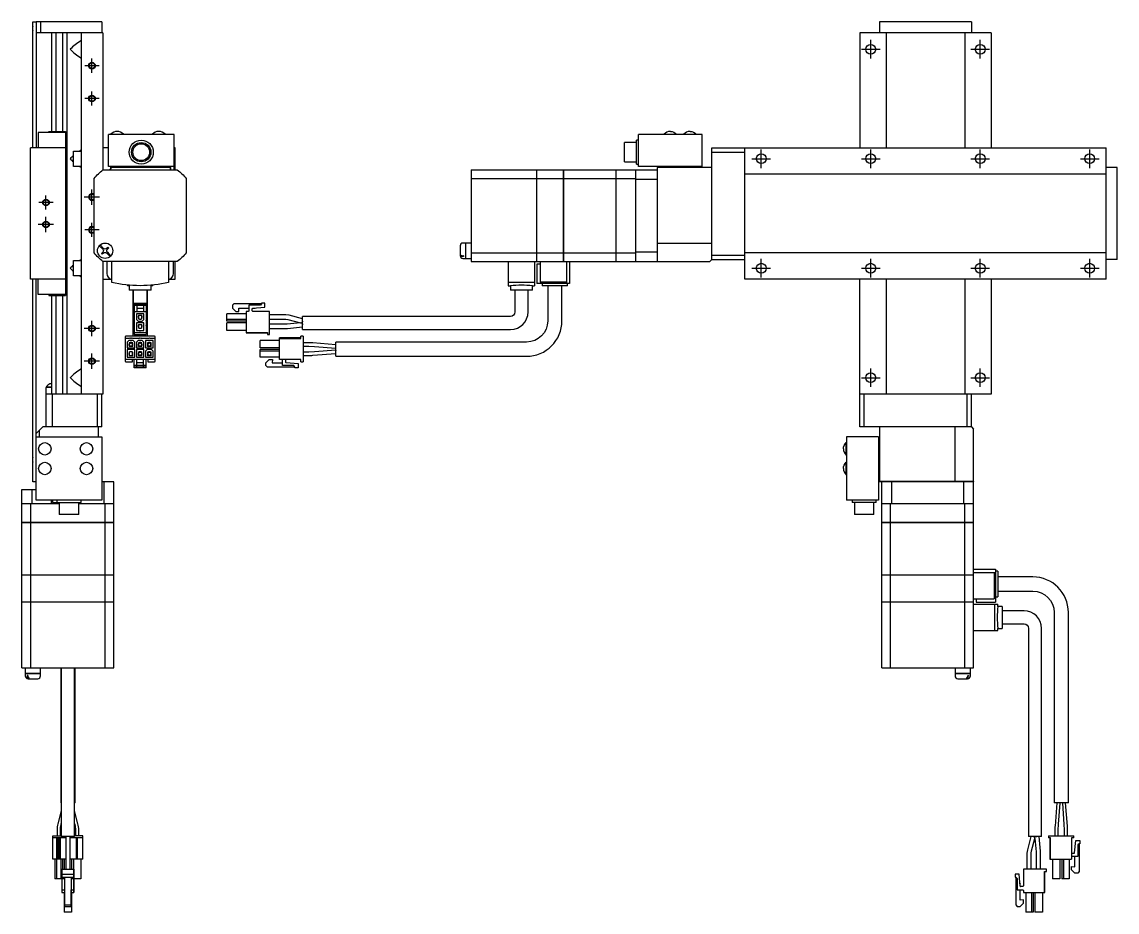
# Model space of a CAD drawing. Extents: x 0 to 1016, y -8 to 595.
# Drawn here: x 515 to 1016, y 100 to 507 of the extents above; entities that cross this region are included whole.
import ezdxf

# ---------------------------------------------------------------- set-up
doc = ezdxf.new("R2010")
doc.units = 0
doc.header["$LTSCALE"] = 0.5
doc.linetypes.add('CENTER', pattern=[50.8, 31.75, -6.35, 6.35, -6.35])
for name, color, linetype in [('MSM_CENTER', 1, 'CENTER'), ('MSM_CONTINUOUS', 7, 'CONTINUOUS'), ('MSM_NARROW', 5, 'CONTINUOUS')]:
    doc.layers.add(name, color=color, linetype=linetype)

msp = doc.modelspace()

# ---------------------------------------------------------------- linework, layer by layer
at = {"layer": 'MSM_CENTER'}
for p, q in [((903.05, 490.14), (903.05, 498.64)), ((953.05, 490.14), (953.05, 498.64)), ((898.8, 494.39), (907.3, 494.39)), ((948.8, 494.39), (957.3, 494.39)), ((550.65, 486.89), (544.19, 486.89)), ((547.42, 483.66), (547.42, 490.12)), ((550.65, 471.89), (544.19, 471.89)), ((547.42, 468.66), (547.42, 475.12)), ((853.05, 440.14), (853.05, 448.64)), ((903.05, 440.14), (903.05, 448.64)), ((953.05, 440.14), (953.05, 448.64)), ((1003.05, 440.14), (1003.05, 448.64)), ((848.8, 444.39), (857.3, 444.39)), ((898.8, 444.39), (907.3, 444.39)), ((948.8, 444.39), (957.3, 444.39)), ((998.8, 444.39), (1007.3, 444.39)), ((547.42, 423.39), (547.42, 430.39)), ((526.42, 421.16), (526.42, 427.62)), ((550.92, 426.89), (543.92, 426.89)), ((529.65, 424.39), (523.19, 424.39)), ((526.42, 410.89), (526.42, 417.89)), ((547.42, 408.66), (547.42, 415.12)), ((529.92, 414.39), (522.92, 414.39)), ((550.65, 411.89), (544.19, 411.89)), ((853.05, 390.14), (853.05, 398.64)), ((903.05, 390.14), (903.05, 398.64)), ((953.05, 390.14), (953.05, 398.64)), ((1003.05, 390.14), (1003.05, 398.64)), ((848.8, 394.39), (857.3, 394.39)), ((898.8, 394.39), (907.3, 394.39)), ((948.8, 394.39), (957.3, 394.39)), ((998.8, 394.39), (1007.3, 394.39)), ((547.42, 363.39), (547.42, 370.39)), ((550.92, 366.89), (543.92, 366.89)), ((547.42, 348.39), (547.42, 355.39)), ((550.92, 351.89), (543.92, 351.89)), ((903.05, 340.14), (903.05, 348.64)), ((953.05, 340.14), (953.05, 348.64)), ((898.8, 344.39), (907.3, 344.39)), ((948.8, 344.39), (957.3, 344.39))]:
    msp.add_line(p, q, dxfattribs=at)
at = {"layer": 'MSM_CONTINUOUS'}
for p, q in [((520.42, 449.39), (520.42, 506.89)), ((520.42, 506.89), (521.82, 506.89)), ((521.82, 506.89), (521.92, 506.79)), ((551.92, 506.89), (521.92, 506.89)), ((521.92, 506.89), (521.92, 449.39)), ((523.92, 506.89), (523.92, 501.89)), ((551.92, 506.89), (551.92, 501.89)), ((907.05, 506.89), (907.05, 501.89)), ((949.05, 506.89), (907.05, 506.89)), ((949.05, 506.89), (949.05, 501.89)), ((552.42, 501.89), (521.92, 501.89)), ((528.92, 501.89), (528.92, 456.89)), ((530.88, 501.89), (530.88, 456.89)), ((533.96, 501.89), (533.96, 456.89)), ((535.92, 501.89), (535.92, 336.89)), ((542.42, 501.89), (542.42, 336.89)), ((552.42, 501.89), (552.42, 439.37)), ((958.05, 501.89), (898.05, 501.89)), ((898.05, 501.89), (898.05, 449.39)), ((910.05, 501.89), (910.05, 449.39)), ((946.05, 501.89), (946.05, 449.39)), ((958.05, 501.89), (958.05, 449.39)), ((542.42, 498.13), (542.29, 498.29)), ((542.42, 490.65), (542.29, 490.49)), ((535.32, 456.39), (522.92, 456.39)), ((522.92, 456.39), (522.92, 449.39)), ((527.72, 456.89), (535.32, 456.89)), ((527.72, 456.39), (527.72, 456.89)), ((531.4, 456.39), (531.4, 456.89)), ((533.45, 456.39), (533.45, 456.89)), ((535.32, 456.89), (535.32, 449.39)), ((554.92, 440.89), (554.92, 455.39)), ((584.92, 455.39), (554.92, 455.39)), ((556.07, 455.55), (561.77, 455.55)), ((556.07, 455.55), (556.07, 455.39)), ((561.77, 455.39), (561.77, 455.55)), ((575.07, 455.55), (580.77, 455.55)), ((575.07, 455.55), (575.07, 455.39)), ((580.77, 455.39), (580.77, 455.55)), ((584.92, 439.39), (584.92, 455.39)), ((797.05, 440.89), (797.05, 455.39)), ((826.05, 455.39), (797.05, 455.39)), ((808.7, 455.55), (814.4, 455.55)), ((808.7, 455.55), (808.7, 455.39)), ((814.4, 455.39), (814.4, 455.55)), ((817.7, 455.55), (823.4, 455.55)), ((817.7, 455.55), (817.7, 455.39)), ((823.4, 455.39), (823.4, 455.55)), ((826.05, 440.89), (826.05, 455.39)), ((790.55, 442.97), (790.55, 451.82)), ((796.05, 451.82), (790.55, 451.82)), ((796.05, 441.89), (796.05, 452.89)), ((797.05, 452.89), (796.05, 452.89)), ((519.42, 389.39), (519.42, 449.39)), ((535.42, 449.39), (519.42, 449.39)), ((535.42, 389.39), (535.42, 449.39)), ((538.92, 440.89), (538.92, 447.89)), ((538.92, 447.89), (542.42, 447.89)), ((542.42, 448.13), (542.29, 448.29)), ((554.92, 449.39), (552.42, 449.39)), ((585.42, 449.39), (584.92, 449.39)), ((585.42, 439.39), (585.42, 449.39)), ((830.55, 398.39), (830.55, 449.39)), ((830.55, 449.39), (1010.55, 449.39)), ((830.55, 447.39), (845.55, 447.39)), ((845.55, 389.39), (845.55, 449.39)), ((1010.55, 389.39), (1010.55, 449.39)), ((542.42, 440.89), (538.92, 440.89)), ((542.42, 440.65), (542.29, 440.49)), ((584.92, 440.89), (554.92, 440.89)), ((556.42, 440.39), (555.42, 439.39)), ((555.92, 440.89), (555.92, 439.39)), ((556.42, 440.89), (556.42, 440.39)), ((583.42, 440.39), (556.42, 440.39)), ((558.92, 440.89), (558.92, 440.39)), ((561.42, 440.89), (561.42, 440.39)), ((575.42, 440.89), (575.42, 440.39)), ((577.92, 440.89), (577.92, 440.39)), ((580.42, 440.89), (580.42, 440.39)), ((583.32, 439.39), (583.32, 440.39)), ((583.42, 439.39), (583.42, 440.39)), ((790.55, 442.97), (796.05, 442.97)), ((796.05, 441.89), (797.05, 441.89)), ((826.05, 440.89), (797.05, 440.89)), ((830.55, 440.39), (805.55, 440.39)), ((805.55, 440.39), (805.55, 397.39)), ((805.65, 405.89), (805.65, 440.39)), ((808.66, 440.89), (808.66, 440.39)), ((810.11, 440.89), (810.11, 440.39)), ((812.99, 440.89), (812.99, 440.39)), ((814.44, 440.89), (814.44, 440.39)), ((817.66, 440.89), (817.66, 440.39)), ((819.11, 440.89), (819.11, 440.39)), ((821.99, 440.89), (821.99, 440.39)), ((823.44, 440.89), (823.44, 440.39)), ((1015.55, 440.39), (1010.55, 440.39)), ((1015.55, 398.39), (1015.55, 440.39)), ((548.42, 401.42), (548.42, 435.36)), ((552.45, 439.39), (586.39, 439.39)), ((590.42, 435.36), (590.42, 401.42)), ((720.55, 439.39), (750.5, 439.39)), ((720.55, 439.39), (720.55, 397.39)), ((720.55, 435.36), (750.5, 435.36)), ((750.5, 397.39), (750.5, 439.39)), ((750.5, 439.34), (750.55, 439.34)), ((750.55, 439.39), (762.8, 439.39)), ((750.55, 397.39), (750.55, 439.39)), ((750.55, 435.36), (762.8, 435.36)), ((762.8, 397.39), (762.8, 439.39)), ((762.8, 439.34), (762.85, 439.34)), ((762.85, 439.39), (786.8, 439.39)), ((762.85, 397.39), (762.85, 439.39)), ((762.85, 435.36), (786.8, 435.36)), ((786.8, 397.39), (786.8, 439.39)), ((786.8, 439.34), (786.85, 439.34)), ((786.85, 439.39), (805.55, 439.39)), ((786.85, 397.39), (786.85, 439.39)), ((786.85, 435.36), (795.55, 435.36)), ((795.55, 439.39), (795.55, 397.39)), ((1010.55, 437.39), (845.55, 437.39)), ((750.5, 435.1), (750.55, 435.1)), ((762.8, 435.1), (762.85, 435.1)), ((786.8, 435.1), (786.85, 435.1)), ((805.55, 434.89), (795.55, 434.89)), ((718, 405.89), (716.85, 405.89)), ((718, 405.89), (718, 398.89)), ((718.05, 405.84), (718, 405.84)), ((718.05, 405.89), (718.05, 398.89)), ((720.55, 405.89), (718.05, 405.89)), ((805.55, 405.92), (805.64, 405.88)), ((805.64, 405.88), (805.65, 405.89)), ((805.64, 397.4), (805.64, 405.88)), ((805.65, 405.89), (830.55, 405.89)), ((552.36, 403.1), (550.77, 404.68)), ((551.13, 405.04), (552.71, 403.45)), ((551.76, 401.08), (552.36, 401.68)), ((552.11, 400.73), (551.76, 401.08)), ((552.71, 401.33), (552.11, 400.73)), ((554.13, 403.45), (554.73, 404.05)), ((554.79, 400.67), (554.13, 401.33)), ((555.08, 403.7), (554.48, 403.1)), ((554.48, 401.68), (555.14, 401.02)), ((554.73, 404.05), (555.08, 403.7)), ((555.71, 399.75), (554.79, 400.67)), ((555.14, 401.02), (556.07, 400.1)), ((715.55, 404.59), (715.55, 400.19)), ((720.55, 401.42), (750.5, 401.42)), ((750.5, 401.68), (750.55, 401.68)), ((750.55, 401.42), (762.8, 401.42)), ((762.8, 401.68), (762.85, 401.68)), ((762.85, 401.42), (786.8, 401.42)), ((786.8, 401.68), (786.85, 401.68)), ((786.85, 401.42), (795.55, 401.42)), ((795.55, 401.89), (805.55, 401.89)), ((830.55, 400.39), (845.55, 400.39)), ((1010.55, 401.39), (845.55, 401.39)), ((538.92, 390.89), (538.92, 397.89)), ((538.92, 397.89), (542.42, 397.89)), ((542.42, 398.13), (542.29, 398.29)), ((552.42, 397.41), (552.42, 336.89)), ((586.39, 397.39), (552.45, 397.39)), ((554.42, 391.97), (554.42, 397.39)), ((556.42, 387.82), (556.42, 397.39)), ((582.42, 397.39), (582.42, 387.82)), ((584.42, 397.39), (584.42, 391.97)), ((585.42, 389.39), (585.42, 397.39)), ((717.05, 400.1), (716.85, 400.1)), ((717.05, 399.75), (716.85, 399.75)), ((716.85, 398.89), (718, 398.89)), ((717.05, 400.1), (717.05, 399.75)), ((718, 398.94), (718.05, 398.94)), ((718.05, 398.89), (720.55, 398.89)), ((720.55, 397.39), (750.5, 397.39)), ((737.55, 397.39), (737.55, 386.4)), ((749.55, 397.39), (749.55, 386.4)), ((750.5, 397.44), (750.55, 397.44)), ((750.55, 397.39), (786.8, 397.39)), ((752.05, 396.19), (750.55, 396.19)), ((750.55, 396.19), (750.55, 387.39)), ((752.05, 397.39), (752.05, 387.99)), ((762.8, 397.44), (762.85, 397.44)), ((764.05, 397.39), (764.05, 387.39)), ((765.55, 397.39), (765.55, 387.39)), ((786.8, 397.44), (786.85, 397.44)), ((786.85, 397.39), (805.55, 397.39)), ((805.64, 397.4), (805.55, 397.49)), ((805.65, 397.39), (805.64, 397.4)), ((805.65, 397.39), (829.55, 397.39)), ((830.55, 398.39), (829.55, 397.39)), ((830.55, 398.39), (845.55, 398.39)), ((1015.55, 398.39), (1010.55, 398.39)), ((542.42, 390.89), (538.92, 390.89)), ((542.42, 390.65), (542.29, 390.49)), ((535.42, 389.39), (519.42, 389.39)), ((520.42, 296.89), (520.42, 389.39)), ((521.92, 288.39), (521.92, 389.39)), ((522.92, 382.39), (522.92, 389.39)), ((535.32, 389.39), (535.32, 381.89)), ((552.42, 389.39), (555.89, 389.39)), ((563.6, 386.68), (563.6, 386.39)), ((564.42, 386.39), (563.6, 386.39)), ((564.42, 386.6), (564.42, 384.39)), ((574.42, 384.39), (574.42, 386.6)), ((575.24, 386.39), (574.42, 386.39)), ((575.24, 386.39), (575.24, 386.68)), ((582.95, 389.39), (585.42, 389.39)), ((749.55, 387.82), (737.55, 387.82)), ((737.55, 386.4), (738.55, 386.4)), ((738.55, 386.4), (738.55, 384.39)), ((748.55, 386.4), (749.55, 386.4)), ((748.55, 384.39), (748.55, 386.4)), ((765.55, 387.39), (750.55, 387.39)), ((764.05, 387.99), (752.05, 387.99)), ((752.98, 387.39), (752.98, 386.39)), ((764.62, 386.39), (752.98, 386.39)), ((755.55, 386.39), (755.55, 370.39)), ((762.05, 370.39), (762.05, 386.39)), ((764.62, 386.39), (764.62, 387.39)), ((1010.55, 389.39), (845.55, 389.39)), ((898.05, 321.89), (898.05, 389.39)), ((910.05, 389.39), (910.05, 336.89)), ((946.05, 389.39), (946.05, 336.89)), ((958.05, 389.39), (958.05, 336.89)), ((535.32, 382.39), (522.92, 382.39)), ((527.72, 382.39), (527.72, 381.89)), ((527.72, 381.89), (535.32, 381.89)), ((528.92, 381.89), (528.92, 336.89)), ((530.88, 381.89), (530.88, 336.89)), ((531.4, 382.39), (531.4, 381.89)), ((533.45, 382.39), (533.45, 381.89)), ((533.96, 381.89), (533.96, 336.89)), ((574.42, 384.39), (564.42, 384.39)), ((566.17, 363.29), (566.17, 384.39)), ((566.42, 369.39), (566.42, 384.39)), ((572.42, 384.39), (572.42, 369.39)), ((572.67, 384.39), (572.67, 363.29)), ((748.55, 384.39), (738.55, 384.39)), ((740.55, 384.39), (740.55, 374.39)), ((746.55, 374.39), (746.55, 384.39)), ((566.72, 378.49), (572.12, 378.49)), ((566.72, 378.49), (566.72, 364.09)), ((566.72, 378.19), (572.12, 378.19)), ((566.72, 377.49), (572.12, 377.49)), ((567.92, 378.19), (567.92, 374.69)), ((567.92, 376.19), (570.92, 376.19)), ((570.92, 378.19), (570.92, 374.69)), ((572.12, 378.49), (572.12, 364.09)), ((612.25, 378.19), (611.55, 377.49)), ((611.55, 377.49), (611.55, 376.19)), ((611.55, 376.19), (613.05, 374.69)), ((611.55, 376.19), (613.05, 374.69)), ((624.85, 378.19), (612.25, 378.19)), ((614.42, 376.19), (619.1, 376.19)), ((614.55, 374.69), (614.42, 376.19)), ((614.42, 376.19), (619.1, 376.19)), ((619.1, 377.49), (619.1, 374.99)), ((624.35, 377.49), (619.1, 377.49)), ((620.6, 374.99), (620.6, 375.89)), ((620.78, 376.09), (626.35, 376.58)), ((620.78, 376.09), (626.35, 376.58)), ((620.78, 376.09), (621.93, 376.19)), ((620.78, 376.09), (621.93, 376.19)), ((621.93, 376.19), (621.93, 376.19)), ((624.85, 378.19), (624.35, 377.49)), ((624.85, 378.49), (624.85, 378.19)), ((626.35, 378.49), (624.85, 378.49)), ((626.35, 376.58), (626.35, 378.49)), ((566.42, 372.39), (566.17, 372.39)), ((566.72, 374.39), (566.42, 374.39)), ((566.72, 374.69), (572.12, 374.69)), ((567.72, 373.59), (567.72, 370.94)), ((571.12, 373.59), (567.72, 373.59)), ((567.72, 370.94), (568.47, 370.19)), ((568.47, 370.19), (570.37, 370.19)), ((568.52, 372.44), (568.52, 371.94)), ((568.67, 372.44), (568.52, 372.44)), ((568.52, 371.94), (568.67, 371.94)), ((568.62, 372.94), (570.22, 372.94)), ((568.62, 372.94), (568.62, 372.44)), ((568.62, 371.94), (568.62, 371.29)), ((568.62, 371.29), (568.95, 371.29)), ((568.67, 372.94), (568.67, 371.57)), ((568.67, 371.57), (569.05, 371.19)), ((569.05, 371.19), (569.8, 371.19)), ((569.8, 371.19), (570.17, 371.57)), ((569.9, 371.29), (570.22, 371.29)), ((570.17, 371.57), (570.17, 372.94)), ((570.17, 372.44), (570.32, 372.44)), ((570.17, 371.94), (570.32, 371.94)), ((570.22, 372.44), (570.22, 372.94)), ((570.22, 371.29), (570.22, 371.94)), ((570.32, 371.94), (570.32, 372.44)), ((570.37, 370.19), (571.12, 370.94)), ((571.12, 370.94), (571.12, 373.59)), ((572.42, 374.39), (572.12, 374.39)), ((572.67, 372.39), (572.42, 372.39)), ((608.95, 370.19), (608.95, 373.59)), ((617.85, 373.59), (608.95, 373.59)), ((617.85, 370.94), (608.95, 370.94)), ((617.85, 370.19), (608.95, 370.19)), ((617.85, 370.19), (608.95, 370.19)), ((613.05, 374.69), (614.55, 374.69)), ((613.05, 374.69), (614.55, 374.69)), ((618.8, 374.69), (617.85, 374.69)), ((617.85, 374.69), (617.85, 365.09)), ((628.55, 374.69), (620.9, 374.69)), ((628.55, 364.09), (628.55, 374.69)), ((635.91, 373.07), (628.55, 373.07)), ((628.55, 371.07), (635.91, 371.07)), ((637.42, 372.87), (635.91, 373.07)), ((635.91, 371.07), (636.92, 370.94)), ((636.92, 370.94), (642.6, 369.45)), ((643.55, 371.27), (637.42, 372.87)), ((643.55, 370.24), (643.33, 369.4)), ((643.36, 369.53), (643.55, 370.24)), ((643.55, 366.39), (643.55, 372.39)), ((738.55, 372.39), (643.55, 372.39)), ((567.72, 369.39), (567.72, 365.99)), ((571.12, 369.39), (567.72, 369.39)), ((567.72, 365.99), (571.12, 365.99)), ((568.67, 368.24), (568.52, 368.24)), ((568.52, 368.24), (568.52, 367.74)), ((568.52, 367.74), (568.67, 367.74)), ((568.62, 368.74), (570.22, 368.74)), ((568.62, 368.74), (568.62, 368.24)), ((568.62, 367.74), (568.62, 367.09)), ((568.62, 367.09), (568.95, 367.09)), ((568.67, 368.74), (568.67, 367.37)), ((568.67, 367.37), (569.05, 366.99)), ((569.05, 366.99), (569.8, 366.99)), ((569.8, 366.99), (570.17, 367.37)), ((569.9, 367.09), (570.22, 367.09)), ((570.17, 367.37), (570.17, 368.74)), ((570.17, 368.24), (570.32, 368.24)), ((570.17, 367.74), (570.32, 367.74)), ((570.22, 368.24), (570.22, 368.74)), ((570.22, 367.09), (570.22, 367.74)), ((570.32, 367.74), (570.32, 368.24)), ((571.12, 365.99), (571.12, 369.39)), ((608.95, 365.99), (608.95, 369.39)), ((617.85, 369.39), (608.95, 369.39)), ((617.85, 365.99), (608.95, 365.99)), ((617.85, 365.99), (608.95, 365.99)), ((636.45, 368.87), (628.55, 368.87)), ((628.55, 366.87), (636.45, 366.87)), ((636.55, 368.87), (636.45, 368.87)), ((636.45, 366.87), (636.74, 366.88)), ((642.6, 369.45), (636.55, 368.87)), ((636.74, 366.88), (643.55, 367.54)), ((642.6, 369.45), (643.33, 369.4)), ((643.36, 369.53), (643.33, 369.4)), ((643.33, 369.4), (643.36, 369.53)), ((643.45, 369.54), (643.36, 369.53)), ((643.45, 369.54), (643.55, 368.54)), ((643.55, 366.39), (738.55, 366.39)), ((562.52, 362.99), (562.52, 351.99)), ((564.42, 362.29), (562.52, 362.29)), ((576.02, 363.29), (562.82, 363.29)), ((564.27, 361.39), (563.52, 360.64)), ((563.52, 360.64), (563.52, 357.99)), ((566.17, 361.39), (564.27, 361.39)), ((564.75, 360.29), (564.42, 360.29)), ((564.42, 360.29), (564.42, 359.64)), ((564.85, 360.39), (564.47, 360.02)), ((565.6, 360.39), (564.85, 360.39)), ((564.97, 362.29), (564.92, 362.29)), ((565.43, 360.24), (565.89, 360.1)), ((565.52, 362.29), (565.47, 362.29)), ((565.97, 360.02), (565.6, 360.39)), ((566.02, 360.29), (565.7, 360.29)), ((568.9, 362.29), (566.02, 362.29)), ((566.02, 359.64), (566.02, 360.29)), ((566.92, 360.64), (566.17, 361.39)), ((566.72, 365.09), (569.17, 365.09)), ((566.72, 364.09), (572.12, 364.09)), ((566.92, 357.99), (566.92, 360.64)), ((568.47, 361.39), (567.72, 360.64)), ((567.72, 360.64), (567.72, 357.99)), ((570.37, 361.39), (568.47, 361.39)), ((568.95, 360.29), (568.62, 360.29)), ((568.62, 360.29), (568.62, 359.64)), ((569.05, 360.39), (568.67, 360.02)), ((569.8, 360.39), (569.05, 360.39)), ((569.45, 362.29), (569.4, 362.29)), ((569.67, 365.09), (572.12, 365.09)), ((570.17, 360.02), (569.8, 360.39)), ((570.22, 360.29), (569.9, 360.29)), ((573.37, 362.29), (569.95, 362.29)), ((570.22, 359.64), (570.22, 360.29)), ((571.12, 360.64), (570.37, 361.39)), ((571.12, 357.99), (571.12, 360.64)), ((575.32, 361.39), (571.92, 361.39)), ((571.92, 361.39), (571.92, 357.99)), ((573.15, 360.29), (572.82, 360.29)), ((572.82, 360.29), (572.82, 359.64)), ((573.25, 360.39), (572.87, 360.02)), ((573.41, 360.24), (572.96, 360.1)), ((574, 360.39), (573.25, 360.39)), ((576.32, 362.29), (573.87, 362.29)), ((574.37, 360.02), (574, 360.39)), ((574.42, 360.29), (574.1, 360.29)), ((574.42, 359.64), (574.42, 360.29)), ((575.32, 357.99), (575.32, 361.39)), ((576.32, 351.99), (576.32, 362.99)), ((617.85, 365.09), (627.55, 365.09)), ((617.85, 365.09), (627.55, 365.09)), ((617.85, 365.09), (617.85, 364.84)), ((617.85, 364.84), (627.55, 364.84)), ((624.2, 357.99), (624.2, 361.39)), ((633.1, 361.39), (624.2, 361.39)), ((627.55, 365.09), (627.55, 364.09)), ((627.55, 364.09), (628.55, 364.09)), ((627.55, 364.09), (628.55, 364.09)), ((633.1, 352.69), (633.1, 362.54)), ((642.8, 362.54), (633.1, 362.54)), ((633.1, 362.29), (642.8, 362.29)), ((642.8, 362.29), (642.8, 363.29)), ((643.8, 363.29), (642.8, 363.29)), ((643.8, 363.29), (643.8, 351.69)), ((647.4, 360.27), (643.8, 360.27)), ((658.8, 359.39), (648.25, 360.23)), ((658.8, 354.14), (658.8, 360.64)), ((745.8, 360.64), (658.8, 360.64)), ((563.52, 357.99), (566.92, 357.99)), ((563.52, 357.19), (563.52, 353.79)), ((566.92, 357.19), (563.52, 357.19)), ((564.47, 359.64), (564.32, 359.64)), ((564.32, 359.64), (564.32, 359.14)), ((564.32, 359.14), (564.47, 359.14)), ((564.32, 355.44), (564.32, 354.94)), ((564.47, 355.44), (564.32, 355.44)), ((564.42, 359.14), (564.42, 358.64)), ((566.02, 358.64), (564.42, 358.64)), ((564.42, 356.09), (564.42, 355.44)), ((564.75, 356.09), (564.42, 356.09)), ((564.47, 360.02), (564.47, 358.64)), ((564.85, 356.19), (564.47, 355.82)), ((564.47, 355.82), (564.47, 354.44)), ((565.6, 356.19), (564.85, 356.19)), ((565.53, 358.64), (565.01, 358.8)), ((565.97, 355.82), (565.6, 356.19)), ((566.02, 356.09), (565.7, 356.09)), ((565.97, 358.64), (565.97, 360.02)), ((566.12, 359.64), (565.97, 359.64)), ((566.12, 359.14), (565.97, 359.14)), ((565.97, 354.44), (565.97, 355.82)), ((566.12, 355.44), (565.97, 355.44)), ((566.02, 358.64), (566.02, 359.14)), ((566.02, 355.44), (566.02, 356.09)), ((566.12, 359.14), (566.12, 359.64)), ((566.12, 354.94), (566.12, 355.44)), ((566.92, 353.79), (566.92, 357.19)), ((567.72, 357.99), (571.12, 357.99)), ((567.72, 357.19), (567.72, 353.79)), ((571.12, 357.19), (567.72, 357.19)), ((568.67, 359.64), (568.52, 359.64)), ((568.52, 359.64), (568.52, 359.14)), ((568.52, 359.14), (568.67, 359.14)), ((568.67, 355.44), (568.52, 355.44)), ((568.52, 355.44), (568.52, 354.94)), ((568.62, 359.14), (568.62, 358.64)), ((570.22, 358.64), (568.62, 358.64)), ((568.95, 356.09), (568.62, 356.09)), ((568.62, 356.09), (568.62, 355.44)), ((568.67, 360.02), (568.67, 358.64)), ((568.67, 358.64), (568.67, 358.72)), ((569.05, 356.19), (568.67, 355.82)), ((568.67, 355.82), (568.67, 354.44)), ((569.8, 356.19), (569.05, 356.19)), ((570.17, 355.82), (569.8, 356.19)), ((570.22, 356.09), (569.9, 356.09)), ((570.17, 358.64), (570.17, 360.02)), ((570.32, 359.64), (570.17, 359.64)), ((570.32, 359.14), (570.17, 359.14)), ((570.17, 358.64), (570.17, 358.72)), ((570.17, 354.44), (570.17, 355.82)), ((570.32, 355.44), (570.17, 355.44)), ((570.22, 358.64), (570.22, 359.14)), ((570.22, 355.44), (570.22, 356.09)), ((570.32, 359.14), (570.32, 359.64)), ((570.32, 354.94), (570.32, 355.44)), ((571.12, 353.79), (571.12, 357.19)), ((571.92, 357.99), (575.32, 357.99)), ((572.67, 357.19), (571.92, 356.44)), ((571.92, 356.44), (571.92, 353.79)), ((574.57, 357.19), (572.67, 357.19)), ((572.87, 359.64), (572.72, 359.64)), ((572.72, 359.64), (572.72, 359.14)), ((572.72, 359.14), (572.87, 359.14)), ((572.87, 355.44), (572.72, 355.44)), ((572.72, 355.44), (572.72, 354.94)), ((572.82, 359.14), (572.82, 358.64)), ((574.42, 358.64), (572.82, 358.64)), ((573.15, 356.09), (572.82, 356.09)), ((572.82, 356.09), (572.82, 355.44)), ((572.87, 360.02), (572.87, 358.64)), ((573.25, 356.19), (572.87, 355.82)), ((572.87, 355.82), (572.87, 354.44)), ((574, 356.19), (573.25, 356.19)), ((573.82, 356.04), (573.28, 356.19)), ((573.31, 358.64), (573.83, 358.8)), ((574.1, 356.09), (574, 356.19)), ((574.42, 356.09), (574.1, 356.09)), ((574.37, 355.82), (574.1, 356.09)), ((574.37, 358.64), (574.37, 360.02)), ((574.52, 359.64), (574.37, 359.64)), ((574.52, 359.14), (574.37, 359.14)), ((574.37, 354.44), (574.37, 355.82)), ((574.52, 355.44), (574.37, 355.44)), ((574.42, 358.64), (574.42, 359.14)), ((574.42, 355.44), (574.42, 356.09)), ((574.52, 359.14), (574.52, 359.64)), ((574.52, 354.94), (574.52, 355.44)), ((575.32, 356.44), (574.57, 357.19)), ((575.32, 353.79), (575.32, 356.44)), ((633.1, 357.99), (624.2, 357.99)), ((633.1, 357.19), (624.2, 357.19)), ((624.2, 353.79), (624.2, 357.19)), ((633.1, 356.44), (624.2, 356.44)), ((643.8, 358.77), (646.43, 358.77)), ((646.43, 356.07), (643.8, 356.07)), ((646.43, 358.77), (649.06, 358.66)), ((649.06, 356.16), (646.43, 356.07)), ((648.23, 354.6), (658.8, 355.39)), ((649.06, 358.66), (658.74, 357.89)), ((658.74, 356.89), (649.06, 356.16)), ((658.74, 356.89), (658.8, 356.86)), ((576.32, 352.69), (562.52, 352.69)), ((562.82, 351.69), (565.92, 351.69)), ((563.52, 353.79), (566.92, 353.79)), ((564.32, 354.94), (564.47, 354.94)), ((564.42, 354.94), (564.42, 354.44)), ((566.02, 354.44), (564.42, 354.44)), ((565.92, 351.69), (565.92, 352.69)), ((566.12, 354.94), (565.97, 354.94)), ((566.02, 354.44), (566.02, 354.94)), ((566.72, 348.89), (566.72, 352.69)), ((567.72, 353.79), (571.12, 353.79)), ((567.92, 349.19), (567.92, 352.69)), ((570.92, 351.19), (567.92, 351.19)), ((568.52, 354.94), (568.67, 354.94)), ((568.62, 354.94), (568.62, 354.44)), ((570.22, 354.44), (568.62, 354.44)), ((570.32, 354.94), (570.17, 354.94)), ((570.22, 354.44), (570.22, 354.94)), ((570.92, 349.19), (570.92, 352.69)), ((571.92, 353.79), (575.32, 353.79)), ((572.12, 348.89), (572.12, 352.69)), ((572.72, 354.94), (572.87, 354.94)), ((572.82, 354.94), (572.82, 354.44)), ((574.42, 354.44), (572.82, 354.44)), ((572.87, 354.75), (573.42, 354.59)), ((572.92, 352.69), (572.92, 351.69)), ((572.92, 351.69), (576.02, 351.69)), ((574.52, 354.94), (574.37, 354.94)), ((574.42, 354.44), (574.42, 354.94)), ((633.1, 353.79), (624.2, 353.79)), ((626.8, 351.19), (628.3, 352.69)), ((626.8, 349.89), (626.8, 351.19)), ((628.3, 352.69), (629.8, 352.69)), ((629.8, 352.69), (629.67, 351.19)), ((629.67, 351.19), (634.35, 351.19)), ((642.8, 352.69), (633.1, 352.69)), ((634.35, 349.89), (634.35, 352.39)), ((635.85, 352.39), (635.85, 351.49)), ((636.03, 351.29), (641.6, 350.8)), ((641.6, 350.8), (641.6, 348.89)), ((642.8, 351.69), (642.8, 352.69)), ((642.8, 351.69), (643.8, 351.69)), ((643.8, 354.57), (647.42, 354.57)), ((658.8, 354.14), (745.8, 354.14)), ((542.42, 348.13), (542.29, 348.29)), ((572.12, 349.89), (566.72, 349.89)), ((572.12, 349.19), (566.72, 349.19)), ((572.12, 348.89), (566.72, 348.89)), ((627.5, 349.19), (626.8, 349.89)), ((640.1, 349.19), (627.5, 349.19)), ((639.6, 349.89), (634.35, 349.89)), ((640.1, 349.19), (639.6, 349.89)), ((640.1, 348.89), (640.1, 349.19)), ((641.6, 348.89), (640.1, 348.89)), ((528.92, 340.09), (526.56, 340.09)), ((526.56, 340.09), (526.56, 339.89)), ((528.92, 341.54), (528.21, 341.54)), ((542.42, 340.65), (542.29, 340.49)), ((528.92, 339.89), (526.42, 339.89)), ((526.42, 339.89), (526.42, 321.89)), ((552.42, 336.89), (526.42, 336.89)), ((529.42, 321.89), (529.42, 336.89)), ((549.92, 321.89), (549.92, 336.89)), ((551.92, 321.89), (551.92, 336.89)), ((958.05, 336.89), (898.05, 336.89)), ((900.05, 321.89), (900.05, 336.89)), ((947.05, 321.89), (947.05, 336.89)), ((949.05, 321.89), (949.05, 336.89)), ((521.92, 318.89), (524.92, 321.89)), ((523.42, 317.39), (523.42, 320.39)), ((551.92, 321.89), (524.92, 321.89)), ((550.42, 317.39), (550.42, 321.89)), ((949.05, 321.89), (898.05, 321.89)), ((907.05, 321.89), (907.05, 296.89)), ((941.55, 296.99), (941.55, 321.89)), ((949.05, 321.89), (950.05, 320.89)), ((950.05, 296.99), (950.05, 320.89)), ((521.92, 317.39), (551.92, 317.39)), ((551.92, 317.39), (551.92, 288.39)), ((906.55, 317.39), (892.05, 317.39)), ((892.05, 317.39), (892.05, 288.39)), ((906.55, 317.39), (906.55, 288.39)), ((891.89, 309.04), (891.89, 314.74)), ((892.05, 314.74), (891.89, 314.74)), ((906.55, 314.78), (907.05, 314.78)), ((906.55, 313.33), (907.05, 313.33)), ((906.55, 310.45), (907.05, 310.45)), ((891.89, 309.04), (892.05, 309.04)), ((891.89, 300.04), (891.89, 305.74)), ((892.05, 305.74), (891.89, 305.74)), ((906.55, 309), (907.05, 309)), ((906.55, 305.78), (907.05, 305.78)), ((906.55, 304.33), (907.05, 304.33)), ((906.55, 301.45), (907.05, 301.45)), ((521.82, 296.89), (520.42, 296.89)), ((521.92, 296.99), (521.82, 296.89)), ((557.42, 296.89), (551.92, 296.89)), ((552.92, 286.89), (552.92, 296.89)), ((557.42, 278.19), (557.42, 296.89)), ((891.89, 300.04), (892.05, 300.04)), ((906.55, 300), (907.05, 300)), ((941.55, 296.99), (907.05, 296.99)), ((950.05, 296.89), (907.05, 296.89)), ((908.05, 278.19), (908.05, 296.89)), ((912.55, 296.89), (912.55, 286.89)), ((941.52, 296.89), (941.56, 296.98)), ((941.56, 296.98), (941.55, 296.99)), ((950.04, 296.98), (941.56, 296.98)), ((945.55, 286.89), (945.55, 296.89)), ((950.04, 296.98), (949.95, 296.89)), ((950.05, 296.99), (950.04, 296.98)), ((950.05, 278.19), (950.05, 296.89)), ((515.42, 278.19), (515.42, 293.39)), ((515.42, 293.39), (521.92, 293.39)), ((519.92, 293.39), (519.92, 286.89)), ((515.42, 286.89), (532.5, 286.89)), ((519.45, 278.19), (519.45, 286.89)), ((551.92, 288.39), (521.92, 288.39)), ((528.92, 286.89), (528.92, 288.39)), ((529.42, 288.39), (529.42, 287.39)), ((529.42, 287.39), (542.42, 287.39)), ((531.42, 288.39), (531.42, 287.39)), ((532.5, 287.39), (532.5, 281.89)), ((541.35, 281.89), (541.35, 287.39)), ((541.35, 286.89), (557.42, 286.89)), ((542.42, 287.39), (542.42, 288.39)), ((553.39, 278.19), (553.39, 286.89)), ((906.55, 288.39), (892.05, 288.39)), ((894.55, 288.39), (894.55, 287.39)), ((905.55, 287.39), (894.55, 287.39)), ((895.62, 287.39), (895.62, 281.89)), ((904.47, 281.89), (904.47, 287.39)), ((905.55, 287.39), (905.55, 288.39)), ((908.05, 286.89), (950.05, 286.89)), ((912.08, 278.19), (912.08, 286.89)), ((946.02, 278.19), (946.02, 286.89)), ((541.35, 281.89), (532.5, 281.89)), ((904.47, 281.89), (895.62, 281.89)), ((557.42, 278.19), (515.42, 278.19)), ((515.42, 254.19), (515.42, 278.14)), ((557.42, 278.14), (515.42, 278.14)), ((515.47, 278.14), (515.47, 278.19)), ((519.45, 254.19), (519.45, 278.14)), ((519.71, 278.14), (519.71, 278.19)), ((553.13, 278.14), (553.13, 278.19)), ((553.39, 254.19), (553.39, 278.14)), ((557.37, 278.14), (557.37, 278.19)), ((557.42, 254.19), (557.42, 278.14)), ((950.05, 278.19), (908.05, 278.19)), ((908.05, 254.19), (908.05, 278.14)), ((950.05, 278.14), (908.05, 278.14)), ((908.1, 278.14), (908.1, 278.19)), ((912.08, 254.19), (912.08, 278.14)), ((912.34, 278.14), (912.34, 278.19)), ((945.76, 278.14), (945.76, 278.19)), ((946.02, 254.19), (946.02, 278.14)), ((950, 278.14), (950, 278.19)), ((950.05, 241.89), (950.05, 278.14)), ((950.05, 256.89), (960.05, 256.89)), ((950.05, 255.39), (960.05, 255.39)), ((959.45, 255.39), (959.45, 243.39)), ((960.05, 256.89), (960.05, 241.89)), ((961.05, 255.96), (960.05, 255.96)), ((961.05, 255.96), (961.05, 244.32)), ((557.42, 254.19), (515.42, 254.19)), ((515.42, 241.89), (515.42, 254.14)), ((557.42, 254.14), (515.42, 254.14)), ((515.47, 254.14), (515.47, 254.19)), ((519.45, 241.89), (519.45, 254.14)), ((519.71, 254.14), (519.71, 254.19)), ((553.13, 254.14), (553.13, 254.19)), ((553.39, 241.89), (553.39, 254.14)), ((557.37, 254.14), (557.37, 254.19)), ((557.42, 241.89), (557.42, 254.14)), ((950.05, 254.19), (908.05, 254.19)), ((908.05, 241.89), (908.05, 254.14)), ((950.05, 254.14), (908.05, 254.14)), ((908.1, 254.14), (908.1, 254.19)), ((912.08, 241.89), (912.08, 254.14)), ((912.34, 254.14), (912.34, 254.19)), ((945.76, 254.14), (945.76, 254.19)), ((946.02, 241.89), (946.02, 254.14)), ((950, 254.14), (950, 254.19)), ((977.05, 253.39), (961.05, 253.39)), ((961.05, 246.89), (977.05, 246.89)), ((557.42, 241.89), (515.42, 241.89)), ((515.42, 211.89), (515.42, 241.84)), ((557.42, 241.84), (515.42, 241.84)), ((515.47, 241.84), (515.47, 241.89)), ((519.45, 211.89), (519.45, 241.84)), ((519.71, 241.84), (519.71, 241.89)), ((553.13, 241.84), (553.13, 241.89)), ((553.39, 211.89), (553.39, 241.84)), ((557.37, 241.84), (557.37, 241.89)), ((557.42, 211.89), (557.42, 241.84)), ((950.05, 241.89), (908.05, 241.89)), ((908.05, 211.89), (908.05, 241.84)), ((950.05, 241.84), (908.05, 241.84)), ((908.1, 241.84), (908.1, 241.89)), ((912.08, 211.89), (912.08, 241.84)), ((912.34, 241.84), (912.34, 241.89)), ((945.76, 241.84), (945.76, 241.89)), ((946.02, 211.89), (946.02, 241.84)), ((950, 241.84), (950, 241.89)), ((950.05, 243.39), (959.45, 243.39)), ((950.05, 211.89), (950.05, 241.84)), ((950.05, 240.89), (961.04, 240.89)), ((951.25, 243.39), (951.25, 241.89)), ((951.25, 241.89), (960.05, 241.89)), ((959.62, 240.89), (959.62, 228.89)), ((960.05, 244.32), (961.05, 244.32)), ((961.04, 239.89), (961.04, 240.89)), ((963.05, 239.89), (961.04, 239.89)), ((963.05, 239.89), (963.05, 229.89)), ((973.05, 237.89), (963.05, 237.89)), ((986.8, 237.14), (986.8, 150.14)), ((993.3, 150.14), (993.3, 237.14)), ((963.05, 231.89), (973.05, 231.89)), ((950.05, 228.89), (961.04, 228.89)), ((961.04, 228.89), (961.04, 229.89)), ((961.04, 229.89), (963.05, 229.89)), ((975.05, 229.89), (975.05, 134.89)), ((981.05, 134.89), (981.05, 229.89)), ((515.42, 211.89), (557.42, 211.89)), ((516.92, 211.89), (516.92, 209.39)), ((523.92, 209.39), (523.92, 211.89)), ((533.17, 211.89), (533.17, 150.14)), ((533.42, 211.89), (533.42, 134.89)), ((539.42, 134.89), (539.42, 211.89)), ((539.67, 150.14), (539.67, 211.89)), ((908.05, 211.89), (950.05, 211.89)), ((941.55, 211.89), (941.55, 209.39)), ((948.55, 209.39), (948.55, 211.89)), ((516.92, 209.39), (523.92, 209.39)), ((516.92, 209.34), (523.92, 209.34)), ((516.92, 209.34), (516.92, 208.19)), ((516.97, 209.39), (516.97, 209.34)), ((517.77, 208.39), (517.77, 208.19)), ((518.13, 208.39), (517.77, 208.39)), ((518.13, 208.39), (518.13, 208.19)), ((518.22, 206.89), (522.62, 206.89)), ((523.87, 209.34), (523.87, 209.39)), ((523.92, 208.19), (523.92, 209.34)), ((941.55, 209.39), (948.55, 209.39)), ((941.55, 209.34), (948.55, 209.34)), ((941.55, 209.34), (941.55, 208.19)), ((941.6, 209.39), (941.6, 209.34)), ((942.85, 206.89), (947.25, 206.89)), ((947.34, 208.39), (947.69, 208.39)), ((947.34, 208.39), (947.34, 208.19)), ((947.69, 208.39), (947.69, 208.19)), ((948.5, 209.34), (948.5, 209.39)), ((948.55, 208.19), (948.55, 209.34)), ((533.42, 150.14), (533.17, 150.14)), ((539.67, 150.14), (539.42, 150.14)), ((993.3, 150.14), (986.8, 150.14)), ((988.05, 150.14), (987.21, 139.6)), ((988.78, 140.4), (989.55, 150.08)), ((990.55, 150.08), (990.58, 150.14)), ((990.55, 150.08), (991.28, 140.4)), ((992.84, 139.57), (992.05, 150.14)), ((533.42, 146.51), (531.85, 140.66)), ((540.99, 140.65), (539.42, 146.51)), ((533.3, 140.27), (533.42, 140.72)), ((539.42, 140.72), (539.54, 140.26)), ((988.67, 137.77), (988.78, 140.4)), ((991.28, 140.4), (991.37, 137.77)), ((529.52, 135.14), (533.42, 135.14)), ((529.52, 124.44), (529.52, 135.14)), ((531.47, 137.77), (531.47, 135.14)), ((532.97, 135.14), (532.97, 137.77)), ((543.32, 135.14), (539.42, 135.14)), ((539.87, 137.77), (539.87, 135.14)), ((541.37, 135.14), (541.37, 137.77)), ((543.32, 124.44), (543.32, 135.14)), ((984.15, 135.14), (984.15, 134.14)), ((984.15, 135.14), (995.75, 135.14)), ((987.17, 138.74), (987.17, 135.14)), ((988.67, 135.14), (988.67, 137.77)), ((991.37, 137.77), (991.37, 135.14)), ((992.87, 135.14), (992.87, 138.77)), ((995.75, 134.14), (995.75, 135.14)), ((535.42, 134.14), (529.52, 134.14)), ((531.42, 124.44), (531.42, 134.14)), ((531.92, 124.44), (531.92, 134.14)), ((531.97, 124.44), (531.97, 134.14)), ((532.47, 124.44), (532.47, 134.14)), ((532.52, 124.44), (532.52, 134.14)), ((533.02, 124.44), (533.02, 134.14)), ((539.42, 134.89), (533.42, 134.89)), ((535.42, 134.89), (535.42, 128.51)), ((537.42, 128.51), (537.42, 134.89)), ((537.42, 127.99), (537.42, 134.89)), ((543.32, 134.14), (537.42, 134.14)), ((540.37, 124.44), (540.37, 134.14)), ((540.87, 124.44), (540.87, 134.14)), ((976.17, 134.89), (974.57, 128.76)), ((981.05, 134.89), (975.05, 134.89)), ((976.5, 128.26), (977.99, 133.94)), ((977.91, 134.71), (977.2, 134.89)), ((977.2, 134.89), (978.04, 134.67)), ((977.9, 134.8), (978.9, 134.89)), ((977.9, 134.8), (977.91, 134.71)), ((977.91, 134.71), (978.04, 134.67)), ((978.04, 134.67), (977.91, 134.71)), ((977.99, 133.94), (978.04, 134.67)), ((977.99, 133.94), (978.57, 127.89)), ((980.56, 128.08), (979.9, 134.89)), ((985.15, 134.14), (984.15, 134.14)), ((984.9, 134.14), (984.9, 124.44)), ((985.15, 124.44), (985.15, 134.14)), ((995.75, 134.14), (994.75, 134.14)), ((994.75, 134.14), (994.75, 124.44)), ((996.15, 127.37), (996.64, 132.94)), ((996.64, 132.94), (998.55, 132.94)), ((998.25, 131.44), (997.55, 130.94)), ((997.55, 130.94), (997.55, 125.69)), ((998.55, 131.44), (998.25, 131.44)), ((998.25, 131.44), (998.25, 118.84)), ((998.55, 132.94), (998.55, 131.44)), ((535.42, 128.51), (535.42, 127.25)), ((535.42, 127.25), (535.42, 119.89)), ((537.42, 127.25), (537.42, 128.51)), ((537.42, 127.79), (537.42, 127.99)), ((537.42, 119.89), (537.42, 127.79)), ((537.42, 119.89), (537.42, 127.25)), ((974.57, 128.76), (974.37, 127.25)), ((974.37, 127.25), (974.37, 119.89)), ((976.37, 127.25), (976.5, 128.26)), ((976.37, 119.89), (976.37, 127.25)), ((978.57, 127.89), (978.57, 127.79)), ((978.57, 127.79), (978.57, 119.89)), ((980.57, 127.79), (980.56, 128.08)), ((980.57, 119.89), (980.57, 127.79)), ((995.05, 127.19), (995.95, 127.19)), ((997.55, 125.69), (995.05, 125.69)), ((996.25, 121.01), (996.25, 125.69)), ((535.42, 124.44), (529.52, 124.44)), ((530.52, 124.44), (530.52, 115.54)), ((531.27, 124.44), (531.27, 115.54)), ((533.17, 124.44), (533.17, 115.54)), ((533.92, 124.44), (533.92, 119.89)), ((534.72, 124.44), (534.72, 119.89)), ((543.32, 124.44), (537.42, 124.44)), ((538.12, 124.44), (538.12, 119.89)), ((538.92, 124.44), (538.92, 119.89)), ((542.32, 124.44), (542.32, 115.54)), ((984.9, 124.44), (994.75, 124.44)), ((986.05, 124.44), (986.05, 115.54)), ((989.45, 124.44), (989.45, 115.54)), ((990.25, 124.44), (990.25, 115.54)), ((991, 124.44), (991, 115.54)), ((993.65, 124.44), (993.65, 115.54)), ((994.75, 119.64), (994.75, 121.14)), ((994.75, 121.14), (996.25, 121.01)), ((533.72, 115.54), (530.52, 115.54)), ((533.72, 119.89), (539.12, 119.89)), ((533.72, 119.89), (533.72, 117.69)), ((533.72, 117.69), (533.72, 116.19)), ((533.72, 117.69), (539.12, 117.69)), ((533.72, 116.19), (539.12, 116.19)), ((533.72, 116.19), (533.72, 115.69)), ((533.72, 115.69), (534.92, 115.69)), ((533.72, 115.69), (533.72, 110.44)), ((534.92, 116.19), (534.92, 103.59)), ((537.92, 116.19), (537.92, 115.69)), ((537.92, 116.19), (537.92, 103.59)), ((537.92, 115.69), (539.12, 115.69)), ((537.92, 115.69), (537.92, 110.44)), ((539.12, 119.89), (539.12, 112.24)), ((539.12, 119.89), (539.12, 119.89)), ((539.12, 118.89), (539.12, 119.89)), ((539.12, 109.19), (539.12, 118.89)), ((539.12, 117.69), (539.12, 116.19)), ((539.12, 112.12), (539.12, 117.69)), ((539.12, 116.19), (539.12, 115.69)), ((539.12, 115.69), (539.12, 110.44)), ((542.32, 115.54), (539.12, 115.54)), ((968.95, 117.69), (968.95, 116.19)), ((970.86, 117.69), (968.95, 117.69)), ((968.95, 116.19), (969.25, 116.19)), ((969.25, 116.19), (969.95, 115.69)), ((969.25, 116.19), (969.25, 103.59)), ((969.95, 115.69), (969.95, 110.44)), ((971.35, 112.12), (970.86, 117.69)), ((971.35, 112.12), (970.86, 117.69)), ((972.75, 119.89), (972.75, 112.24)), ((983.35, 119.89), (972.75, 119.89)), ((982.35, 109.19), (982.35, 118.89)), ((982.35, 118.89), (983.35, 118.89)), ((982.35, 109.19), (982.35, 118.89)), ((982.6, 109.19), (982.6, 118.89)), ((983.35, 118.89), (983.35, 119.89)), ((983.35, 118.89), (983.35, 119.89)), ((989.45, 115.54), (986.05, 115.54)), ((993.65, 115.54), (990.25, 115.54)), ((996.25, 118.14), (994.75, 119.64)), ((997.55, 118.14), (996.25, 118.14)), ((998.25, 118.84), (997.55, 118.14)), ((533.72, 110.44), (534.92, 110.44)), ((533.72, 110.44), (533.72, 110.14)), ((533.72, 110.14), (533.72, 109.19)), ((537.92, 105.76), (537.92, 110.44)), ((537.92, 110.44), (539.12, 110.44)), ((537.92, 110.14), (537.92, 110.44)), ((539.12, 112.24), (539.12, 111.94)), ((539.12, 111.94), (539.12, 112.12)), ((539.12, 110.44), (539.12, 110.14)), ((539.12, 110.14), (539.12, 109.19)), ((969.95, 110.44), (972.45, 110.44)), ((971.35, 112.12), (971.25, 113.28)), ((971.35, 112.12), (971.25, 113.28)), ((971.25, 113.28), (971.25, 113.27)), ((971.25, 105.76), (971.25, 110.44)), ((971.25, 105.76), (971.25, 110.44)), ((972.45, 111.94), (971.55, 111.94)), ((972.75, 110.14), (972.75, 109.19)), ((533.72, 109.19), (534.92, 109.19)), ((534.72, 109.19), (534.72, 100.29)), ((537.92, 109.19), (539.12, 109.19)), ((537.92, 105.89), (537.92, 105.76)), ((537.92, 104.39), (537.92, 105.89)), ((538.12, 109.19), (538.12, 100.29)), ((538.12, 109.19), (538.12, 100.29)), ((538.12, 109.19), (538.12, 100.29)), ((539.12, 109.19), (539.12, 109.19)), ((972.75, 105.89), (971.25, 105.76)), ((972.75, 109.19), (982.35, 109.19)), ((972.75, 104.39), (972.75, 105.89)), ((972.75, 104.39), (972.75, 105.89)), ((973.85, 109.19), (973.85, 100.29)), ((976.5, 109.19), (976.5, 100.29)), ((977.25, 109.19), (977.25, 100.29)), ((977.25, 109.19), (977.25, 100.29)), ((978.05, 109.19), (978.05, 100.29)), ((981.45, 109.19), (981.45, 100.29)), ((981.45, 109.19), (981.45, 100.29)), ((982.35, 109.19), (982.6, 109.19)), ((538.12, 100.29), (534.72, 100.29)), ((534.92, 103.59), (537.92, 103.59)), ((534.92, 103.59), (534.92, 102.89)), ((534.92, 102.89), (537.92, 102.89)), ((537.92, 102.89), (537.92, 104.39)), ((537.92, 103.59), (537.92, 102.89)), ((969.25, 103.59), (969.95, 102.89)), ((969.95, 102.89), (971.25, 102.89)), ((971.25, 102.89), (972.75, 104.39)), ((971.25, 102.89), (972.75, 104.39)), ((977.25, 100.29), (973.85, 100.29)), ((981.45, 100.29), (978.05, 100.29))]:
    msp.add_line(p, q, dxfattribs=at)
for centre, radius in [((903.05, 494.39), 2.25), ((953.05, 494.39), 2.25), ((547.42, 486.89), 1.23), ((547.42, 471.89), 1.23), ((569.92, 447.39), 5.5), ((569.92, 447.39), 4.42), ((569.92, 447.39), 3.82), ((853.05, 444.39), 2.25), ((903.05, 444.39), 2.25), ((953.05, 444.39), 2.25), ((1003.05, 444.39), 2.25), ((526.42, 424.39), 1.23), ((526.42, 414.39), 1.23), ((553.42, 402.39), 3.5), ((853.05, 394.39), 2.25), ((903.05, 394.39), 2.25), ((953.05, 394.39), 2.25), ((1003.05, 394.39), 2.25), ((547.42, 366.89), 1.23), ((565.22, 359.52), 0.75), ((569.42, 359.52), 0.75), ((573.62, 359.52), 0.75), ((569.42, 355.32), 0.75), ((573.62, 355.32), 0.75), ((547.42, 351.89), 1.23), ((903.05, 344.39), 2.25), ((953.05, 344.39), 2.25), ((525.92, 311.89), 2.85), ((544.92, 311.89), 2.85), ((525.92, 302.89), 2.85), ((544.92, 302.89), 2.85)]:
    msp.add_circle(centre, radius, dxfattribs=at)
for centre, radius, start, end in [((523.22, 503.9), 3, 158.96, 180.1444), ((523.22, 503.88), 3, 179.8556, 201.04), ((559.38, 471.96), 31.38, 122.9812, 134.3908), ((559.38, 516.82), 31.38, 225.6092, 237.0188), ((558.92, 453.19), 3.7, 90, 140.3692), ((558.92, 453.19), 3.7, 39.6308, 90), ((577.92, 453.19), 3.7, 90, 140.3692), ((577.92, 453.19), 3.7, 39.6308, 90), ((811.55, 453.19), 3.7, 90, 140.3692), ((820.55, 453.19), 3.7, 90, 140.3692), ((559.38, 421.96), 31.38, 130.674, 134.3908), ((559.38, 421.96), 31.38, 122.9812, 124.2994), ((559.38, 466.82), 31.38, 225.6092, 229.326), ((559.38, 466.82), 31.38, 235.7006, 237.0188), ((547.42, 426.89), 1.23, 35.5766, 324.4234), ((547.42, 411.89), 1.23, 35.5766, 324.4234), ((716.85, 404.59), 1.3, 90, 180), ((716.3, 401.04), 0.754, 185.8166, 221.8939), ((716.3, 400.69), 0.751, 181.7681, 218.8955), ((716.85, 400.19), 1.3, 180, 270), ((716.77, 401.15), 1.41, 221.3743, 272.8178), ((716.76, 401.48), 1.39, 222.8199, 273.04), ((559.38, 371.96), 31.38, 130.674, 134.3908), ((559.38, 371.96), 31.38, 122.9812, 124.2994), ((559.38, 416.82), 31.38, 225.6092, 229.326), ((559.38, 416.82), 31.38, 235.7006, 237.0188), ((743.58, 325.88), 60.73, 90.0287, 94.7515), ((743.52, 325.93), 60.68, 85.2466, 89.9732), ((620.8, 375.89), 0.2, 95, 180), ((620.8, 375.89), 0.2, 95, 180), ((569.42, 369.39), 3, 154.1588, 205.8426), ((569.42, 369.39), 3, 334.1588, 25.8426), ((738.55, 374.39), 8, 270, 0), ((745.8, 370.39), 16.25, 270, 0), ((562.82, 362.99), 0.3, 90, 180), ((576.02, 362.99), 0.3, 0, 90), ((647.4, 349.52), 10.75, 85.452, 90), ((658.74, 357.97), 0.0773, 270.4162, 320.9521), ((562.82, 351.99), 0.3, 180, 270), ((576.02, 351.99), 0.3, 270, 0), ((634.05, 352.39), 0.3, 0, 90), ((636.15, 352.39), 0.3, 90, 180), ((636.05, 351.49), 0.2, 180, 265), ((647.42, 365.32), 10.75, 270, 274.2892), ((559.38, 321.96), 31.38, 122.9812, 134.3908), ((529.4, 338.52), 3.25, 111.5574, 151.0598), ((559.38, 366.82), 31.38, 225.6092, 237.0188), ((894.25, 311.89), 3.7, 180, 230.3692), ((523.22, 306.9), 3, 158.96, 180.1444), ((523.22, 306.88), 3, 179.8556, 201.04), ((894.25, 302.89), 3.7, 180, 230.3692), ((977.05, 237.14), 16.25, 0, 90), ((1021.52, 234.86), 60.68, 175.2466, 179.9732), ((973.05, 229.89), 8, 0, 90), ((1021.56, 234.92), 60.73, 180.0287, 184.7515), ((518.22, 208.19), 1.3, 180, 270), ((519.18, 208.11), 1.41, 177.1822, 228.6257), ((519.51, 208.1), 1.39, 176.96, 227.1801), ((518.72, 207.64), 0.751, 231.1045, 268.2319), ((519.07, 207.65), 0.754, 228.1061, 264.1834), ((522.62, 208.19), 1.3, 270, 0), ((942.85, 208.19), 1.3, 180, 270), ((946.4, 207.65), 0.754, 275.8166, 311.8939), ((946.75, 207.64), 0.751, 271.7681, 308.8955), ((945.96, 208.1), 1.39, 312.8199, 3.04), ((946.29, 208.11), 1.41, 311.3743, 2.8178), ((947.25, 208.19), 1.3, 270, 0), ((989.47, 150.08), 0.0773, 0.4162, 50.9521), ((542.63, 137.77), 11.15, 165.0015, 180.0068), ((530.22, 137.77), 11.15, 359.9911, 15.0006), ((997.92, 138.74), 10.75, 175.452, 180), ((982.12, 138.77), 10.75, 0, 4.2892), ((995.05, 127.49), 0.3, 180, 270), ((995.05, 125.39), 0.3, 90, 180), ((995.95, 127.39), 0.2, 270, 355), ((971.55, 112.14), 0.2, 185, 270), ((971.55, 112.14), 0.2, 185, 270)]:
    msp.add_arc(centre, radius, start, end, dxfattribs=at)
at = {"layer": 'MSM_CONTINUOUS', "extrusion": (0, 0, -1)}
for centre, radius, start, end in [((-811.55, 453.19), 3.7, 89.9943, 140.3692), ((-820.55, 453.19), 3.7, 89.9943, 140.3692), ((-569.42, 418.39), 27, 38.9424, 51.0576), ((-569.42, 418.39), 27, 128.9424, 141.0576), ((-569.42, 418.39), 27, 308.9424, 321.0576), ((-551.65, 402.39), 1, 135, 225), ((-553.42, 404.16), 1, 225, 315), ((-553.42, 400.62), 1, 45, 135), ((-555.19, 402.39), 1, 315, 45), ((-569.42, 418.39), 27, 218.9424, 231.0576), ((-557.42, 391.97), 3, 289.4712, 0), ((-581.42, 391.97), 3, 180, 250.5288), ((-569.42, 446.4), 60, 257.4867, 282.5133), ((-620.8, 375.89), 0.2, 360, 85), ((-569.42, 372.07), 1, 41.4089, 61.0443), ((-569.42, 372.07), 1, 118.9543, 138.5897), ((-618.8, 374.99), 0.3, 180, 270), ((-620.9, 374.99), 0.3, 270, 0), ((-738.55, 374.39), 2, 180, 270), ((-745.8, 370.39), 9.75, 180, 270), ((-569.42, 367.87), 1, 41.4089, 61.0443), ((-569.42, 367.87), 1, 118.9543, 138.5897), ((-564.67, 362.29), 0.25, 0, 180), ((-565.22, 362.29), 0.25, 0, 180), ((-565.77, 362.29), 0.25, 0, 180), ((-569.15, 362.29), 0.25, 0, 180), ((-569.42, 365.09), 0.25, 179.9993, 359.9993), ((-569.7, 362.29), 0.25, 0, 180), ((-573.62, 362.29), 0.25, 0, 180), ((-894.25, 311.89), 3.7, 359.9943, 50.3692), ((-894.25, 302.89), 3.7, 359.9943, 50.3692), ((-977.05, 237.14), 9.75, 90, 180), ((-973.05, 229.89), 2, 90, 180), ((-542.62, 137.77), 9.65, 359.9899, 14.9986), ((-530.22, 137.77), 9.65, 165.0035, 180.008), ((-971.55, 112.14), 0.2, 270, 355), ((-972.45, 112.24), 0.3, 180, 270), ((-972.45, 110.14), 0.3, 90, 180)]:
    msp.add_arc(centre, radius, start, end, dxfattribs=at)
at = {"layer": 'MSM_NARROW'}
for centre in [(547.42, 486.89), (547.42, 471.89), (526.42, 424.39), (526.42, 414.39), (547.42, 366.89), (547.42, 351.89)]:
    msp.add_circle(centre, 1.5, dxfattribs=at)
for centre in [(547.42, 426.89), (547.42, 411.89)]:
    msp.add_arc(centre, 1.5, 48.1897, 311.8103, dxfattribs=at)

doc.saveas('drawing.dxf')
